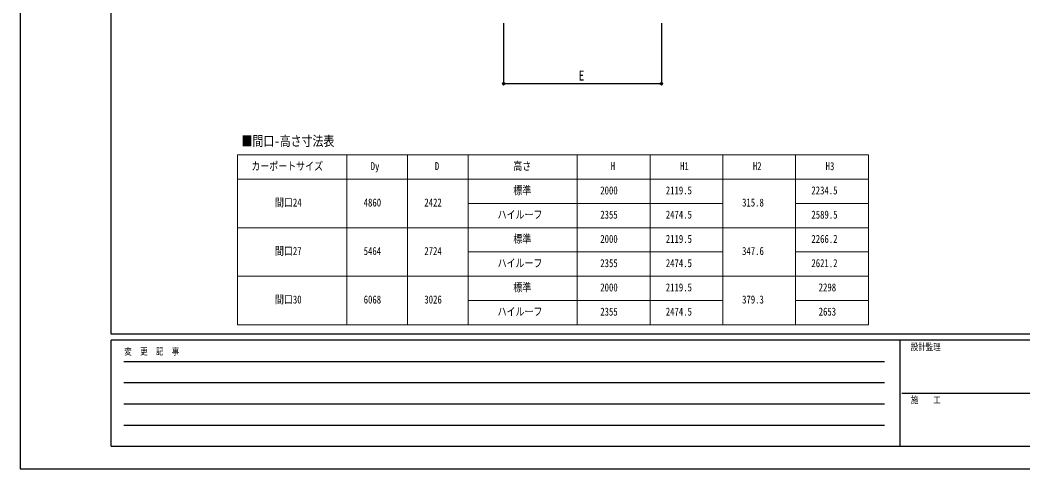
# Model space of a CAD drawing. Units: millimetres, scale not verified. Extents: x -10512 to 10512, y -7425 to 7425.
# Drawn here: x -10512 to -2247, y -7425 to -3722 of the extents above; entities that cross this region are included whole.
import ezdxf
from ezdxf.enums import TextEntityAlignment as Align

# ---------------------------------------------------------------- set-up
doc = ezdxf.new("R2010")
doc.units = ezdxf.units.MM
doc.header["$LTSCALE"] = 30
doc.layers.add('0-2_TABLE1', color=7, linetype='Continuous', lineweight=18)
for name, color, linetype in [('0-3_USER1', 3, 'Continuous'), ('0-7_YKK_D', 6, 'Continuous'), ('0-8_YKK_ZWAK', 7, 'Continuous')]:
    doc.layers.add(name, color=color, linetype=linetype)
doc.styles.add('ＭＳ ゴシック', font='')
doc.styles.get('ＭＳ ゴシック').set_extended_font_data('MS Gothic')

msp = doc.modelspace()

# ---------------------------------------------------------------- linework, layer by layer
at = {"layer": '0-2_TABLE1'}
for p, q in [((-8719.94, -4835.09), (-3519.94, -4835.09)), ((-8719.94, -4835.09), (-8719.94, -6235.09)), ((-7819.94, -4835.09), (-7819.94, -6235.09)), ((-7319.94, -4835.09), (-7319.94, -6235.09)), ((-6819.94, -4835.09), (-6819.94, -6235.09)), ((-5919.94, -4835.09), (-5919.94, -6235.09)), ((-5319.94, -4835.09), (-5319.94, -6235.09)), ((-4719.94, -4835.09), (-4719.94, -6235.09)), ((-4119.94, -4835.09), (-4119.94, -6235.09)), ((-3519.94, -4835.09), (-3519.94, -6235.09)), ((-8719.94, -5035.09), (-3519.94, -5035.09)), ((-6819.94, -5235.09), (-4719.94, -5235.09)), ((-4119.94, -5235.09), (-3519.94, -5235.09)), ((-8719.94, -5435.09), (-3519.94, -5435.09)), ((-6819.94, -5635.09), (-4719.94, -5635.09)), ((-4119.94, -5635.09), (-3519.94, -5635.09)), ((-8719.94, -5835.09), (-3519.94, -5835.09)), ((-6819.94, -6035.09), (-4719.94, -6035.09)), ((-4119.94, -6035.09), (-3519.94, -6035.09)), ((-8719.94, -6235.09), (-3519.94, -6235.09))]:
    msp.add_line(p, q, dxfattribs=at)
at = {"layer": '0-7_YKK_D'}
for p, q in [((-6526.81, -3747.74), (-6526.81, -4248.74)), ((-5226.81, -3747.74), (-5226.81, -4248.74)), ((-5226.81, -4247.74), (-6526.81, -4247.74))]:
    msp.add_line(p, q, dxfattribs=at)
for centre in [(-6526.81, -4247.74), (-5226.81, -4247.74)]:
    msp.add_circle(centre, 10.62, dxfattribs=at)
at = {"layer": '0-8_YKK_ZWAK'}
for p, q in [((-9762.45, -6312.5), (-9762.45, 6937.5)), ((9737.55, -6312.5), (-9762.45, -6312.5)), ((-3262.45, -6362.5), (-9762.45, -6362.5)), ((-9762.45, -7237.5), (-9762.45, -6362.5)), ((-3262.45, -6362.5), (-3262.45, -7237.5)), ((-12.45, -6362.5), (-3262.45, -6362.5)), ((-9656.2, -6537.5), (-3387.45, -6537.5)), ((-9656.2, -6712.5), (-3387.45, -6712.5)), ((-3243.7, -6800), (-12.45, -6800)), ((-9656.2, -6887.5), (-3387.45, -6887.5)), ((-9656.2, -7062.5), (-3387.45, -7062.5)), ((-9762.45, -7237.5), (-3262.45, -7237.5)), ((-3262.45, -7237.5), (-12.45, -7237.5))]:
    msp.add_line(p, q, dxfattribs=at)
msp.add_lwpolyline([(-10512.5, -7425), (10512.5, -7425), (10512.5, 7425), (-10512.5, 7425)], close=True, dxfattribs=at)

# ---------------------------------------------------------------- texts
at = {"layer": '0-2_TABLE1', "style": 'ＭＳ ゴシック', "width": 0.8}
for s, p in [('カーポートサイズ', (-8605.94, -4980.09)), ('Dy', (-7622.74, -4980.09)), ('D', (-7093.94, -4980.09)), ('高さ', (-6446.74, -4980.09)), ('H', (-5643.94, -4980.09)), ('H1', (-5072.74, -4980.09)), ('H2', (-4472.74, -4980.09)), ('H3', (-3872.74, -4980.09)), ('標準', (-6446.74, -5180.09)), ('2000', (-5730.34, -5180.09)), ('2119.5', (-5190.34, -5180.09)), ('2234.5', (-3990.34, -5180.09)), ('間口24', (-8411.54, -5280.09)), ('4860', (-7680.34, -5280.09)), ('2422', (-7180.34, -5280.09)), ('315.8', (-4561.54, -5280.09)), ('ハイルーフ', (-6576.34, -5380.09)), ('2355', (-5730.34, -5380.09)), ('2474.5', (-5190.34, -5380.09)), ('2589.5', (-3990.34, -5380.09)), ('標準', (-6446.74, -5580.09)), ('2000', (-5730.34, -5580.09)), ('2119.5', (-5190.34, -5580.09)), ('2266.2', (-3990.34, -5580.09)), ('間口27', (-8411.54, -5680.09)), ('5464', (-7680.34, -5680.09)), ('2724', (-7180.34, -5680.09)), ('347.6', (-4561.54, -5680.09)), ('ハイルーフ', (-6576.34, -5780.09)), ('2355', (-5730.34, -5780.09)), ('2474.5', (-5190.34, -5780.09)), ('2621.2', (-3990.34, -5780.09)), ('標準', (-6446.74, -5980.09)), ('2000', (-5730.34, -5980.09)), ('2119.5', (-5190.34, -5980.09)), ('2298', (-3930.34, -5980.09)), ('間口30', (-8411.54, -6080.09)), ('6068', (-7680.34, -6080.09)), ('3026', (-7180.34, -6080.09)), ('379.3', (-4561.54, -6080.09)), ('ハイルーフ', (-6576.34, -6180.09)), ('2355', (-5730.34, -6180.09)), ('2474.5', (-5190.34, -6180.09)), ('2653', (-3930.34, -6180.09))]:
    msp.add_text(s, height=65.98, dxfattribs=at).set_placement(p, align=Align.BOTTOM_LEFT)
at = {"layer": '0-3_USER1', "style": 'ＭＳ ゴシック', "width": 0.8}
msp.add_text('■間口-高さ寸法表', height=82.48, dxfattribs=at).set_placement((-8687.18, -4785.99), align=Align.BOTTOM_LEFT)
at = {"layer": '0-7_YKK_D', "style": 'ＭＳ ゴシック', "width": 0.8}
msp.add_text('E', height=82.48, dxfattribs=at).set_placement((-5906.81, -4246.07), align=Align.BOTTOM_LEFT)
at = {"layer": '0-8_YKK_ZWAK', "style": 'ＭＳ ゴシック', "width": 0.8}
for s, p in [('変  更  記  事', (-9653.28, -6500)), ('設計監理', (-3170.78, -6462.5)), ('施\u3000\u3000工', (-3170.78, -6900))]:
    msp.add_text(s, height=54.99, dxfattribs=at).set_placement(p, align=Align.BOTTOM_LEFT)

doc.saveas('drawing.dxf')
